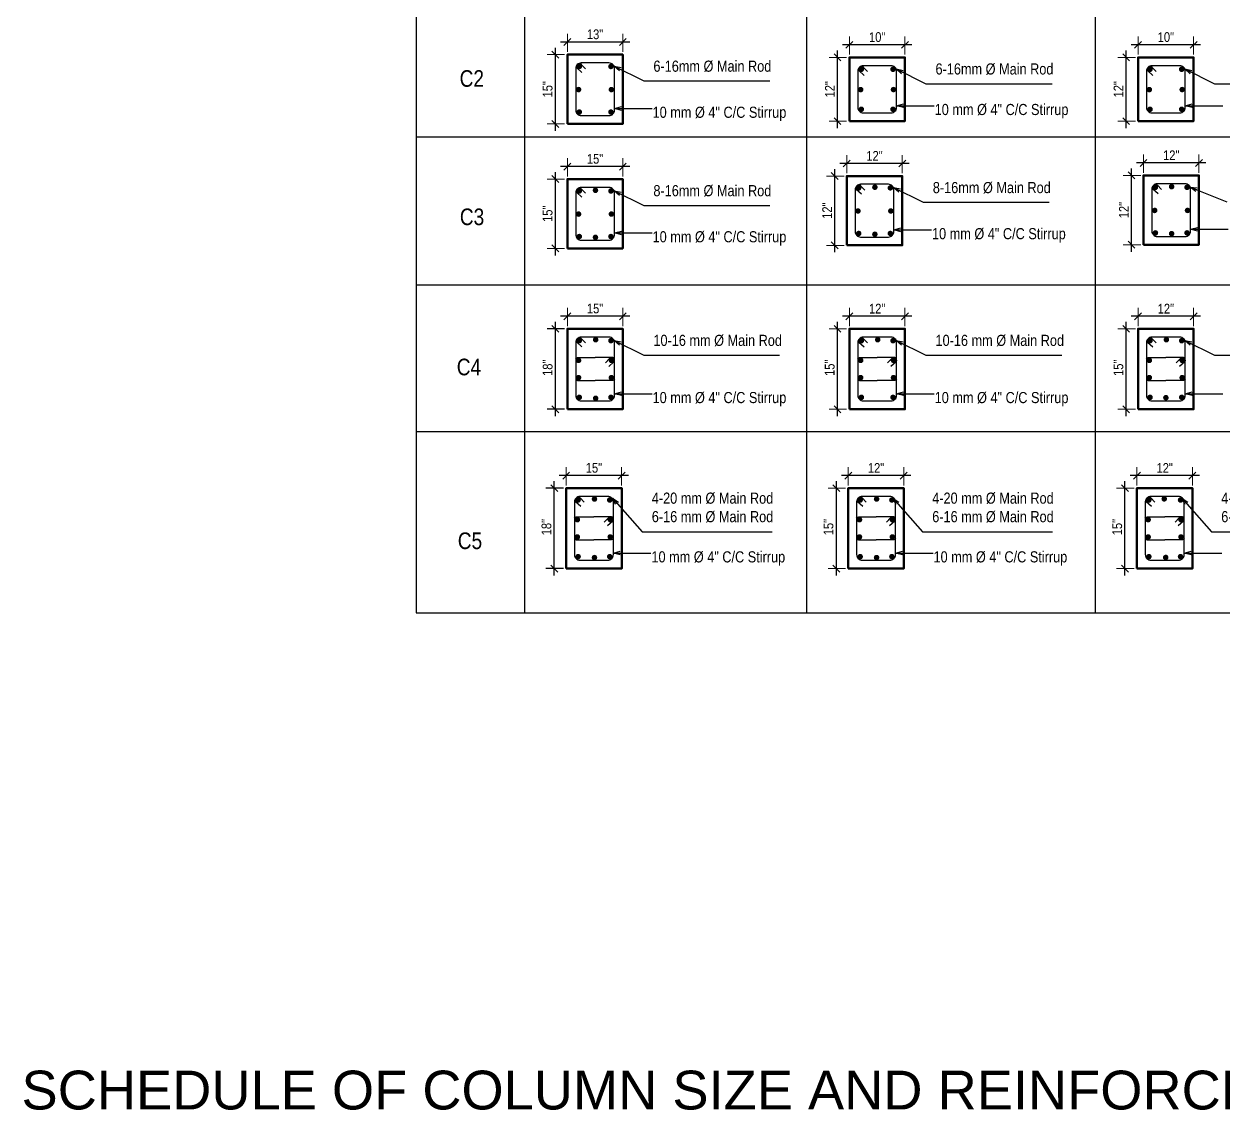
# Model space of a CAD drawing. Header units: inches. Extents: x -4010 to 92088, y -38563 to -1318.
# Drawn here: x 31472.5 to 31688.7, y -16228 to -16032.1 of the extents above; entities that cross this region are included whole.
import ezdxf

# ---------------------------------------------------------------- set-up
doc = ezdxf.new("R2010")
doc.units = ezdxf.units.IN
doc.header["$MEASUREMENT"] = 0
doc.header["$PDMODE"] = 99
for name, color, linetype, lineweight in [('Column', 2, 'Continuous', 50), ('DIM', 7, 'Continuous', 15), ('FOOTTING_SCH', 7, 'Continuous', 15)]:
    doc.layers.add(name, color=color, linetype=linetype, lineweight=lineweight)
doc.layers.add('Rod', color=1, linetype='Continuous')
doc.layers.add('TEX', color=7, linetype='Continuous')
doc.styles.add('ARIAL', font='arial.ttf')
doc.styles.get("Standard").update_dxf_attribs({"font": 'ARIALN.TTF'})
doc.dimstyles.new('_20', dxfattribs={"dimscale": 0.25, "dimtxt": 7, "dimasz": 5, "dimexe": 6, "dimexo": 2, "dimgap": 2, "dimtad": 1, "dimdec": 1, "dimzin": 3, "dimdsep": 46, "dimlunit": 4, "dimtxsty": 'Standard', "dimblk": 'OBLIQUE', "dimcen": 0, "dimdle": 5, "dimclrt": 7, "dimazin": 0, "dimtfac": 0.0375, "dimtdec": 1, "dimtofl": 0, "dimtmove": 0, "dimatfit": 3, "dimldrblk": 'OPEN30', "dimfxl": 6, "dimtvp": 0.8, "dimtolj": 1, "dimtzin": 0, "dimlwe": -1, "dimarcsym": 0})

# ---------------------------------------------------------------- blocks, each defined once
blk = doc.blocks.new('_Oblique')
at = {"color": 0, "linetype": 'ByBlock', "lineweight": -2}
blk.add_line((-0.5, -0.5), (0.5, 0.5), dxfattribs=at)
blk = doc.blocks.new('*D514')
at = {"layer": 'Defpoints', "color": 0}
for p in [(31568.29, -16037.66), (31570.45, -16037.66), (31570.45, -16050.16)]:
    blk.add_point(p, dxfattribs=at)
at = {"layer": 'DIM', "color": 0}
for p, q in [((31569.95, -16037.66), (31566.79, -16037.66)), ((31569.95, -16050.16), (31566.79, -16050.16))]:
    blk.add_line(p, q, dxfattribs=at)
at = {"layer": 'DIM', "color": 0, "lineweight": -2}
blk.add_line((31568.29, -16051.41), (31568.29, -16036.41), dxfattribs=at)
at = {"layer": 'DIM', "color": 0, "lineweight": -2, "xscale": 1.25, "yscale": 1.25, "zscale": 1.25}
for p, rotation in [((31568.29, -16037.66), 90), ((31568.29, -16050.16), 270)]:
    blk.add_blockref('_Oblique', p, dxfattribs=dict(at, rotation=rotation))
at = {"layer": 'DIM', "color": 7, "insert": (31566.9, -16043.91), "char_height": 1.75, "attachment_point": 5, "rotation": 90}
blk.add_mtext('\\A1;15"', dxfattribs=at)
blk = doc.blocks.new('_Open30')
at = {"color": 0, "linetype": 'ByBlock', "lineweight": -2}
for p, q in [((-1, 0.27), (0, 0)), ((0, 0), (-1, -0.27)), ((0, 0), (-1, 0))]:
    blk.add_line(p, q, dxfattribs=at)
blk = doc.blocks.new('*D589')
at = {"layer": 'Defpoints', "color": 0}
for p in [(31570.45, -16035.4), (31570.45, -16037.66), (31580.45, -16037.66)]:
    blk.add_point(p, dxfattribs=at)
at = {"layer": 'DIM', "color": 0}
for p, q in [((31570.45, -16037.16), (31570.45, -16033.9)), ((31580.45, -16037.16), (31580.45, -16033.9))]:
    blk.add_line(p, q, dxfattribs=at)
at = {"layer": 'DIM', "color": 0, "lineweight": -2}
blk.add_line((31581.7, -16035.4), (31569.2, -16035.4), dxfattribs=at)
at = {"layer": 'DIM', "color": 0, "lineweight": -2, "xscale": 1.25, "yscale": 1.25, "zscale": 1.25, "rotation": 180}
blk.add_blockref('_Oblique', (31570.45, -16035.4), dxfattribs=at)
at = {"layer": 'DIM', "color": 0, "lineweight": -2, "xscale": 1.25, "yscale": 1.25, "zscale": 1.25}
blk.add_blockref('_Oblique', (31580.45, -16035.4), dxfattribs=at)
at = {"layer": 'DIM', "color": 7, "insert": (31575.45, -16034.01), "char_height": 1.75, "attachment_point": 5}
blk.add_mtext('\\A1;{\\C7;13"}', dxfattribs=at)
blk = doc.blocks.new('*D515')
at = {"layer": 'Defpoints', "color": 0}
for p in [(31619.16, -16038.16), (31621.31, -16038.16), (31621.31, -16049.66)]:
    blk.add_point(p, dxfattribs=at)
at = {"layer": 'DIM', "color": 0}
for p, q in [((31620.81, -16038.16), (31617.66, -16038.16)), ((31620.81, -16049.66), (31617.66, -16049.66))]:
    blk.add_line(p, q, dxfattribs=at)
at = {"layer": 'DIM', "color": 0, "lineweight": -2}
blk.add_line((31619.16, -16050.91), (31619.16, -16036.91), dxfattribs=at)
at = {"layer": 'DIM', "color": 0, "lineweight": -2, "xscale": 1.25, "yscale": 1.25, "zscale": 1.25}
for p, rotation in [((31619.16, -16038.16), 90), ((31619.16, -16049.66), 270)]:
    blk.add_blockref('_Oblique', p, dxfattribs=dict(at, rotation=rotation))
at = {"layer": 'DIM', "color": 7, "insert": (31617.78, -16043.91), "char_height": 1.75, "attachment_point": 5, "rotation": 90}
blk.add_mtext('\\A1;12"', dxfattribs=at)
blk = doc.blocks.new('*D590')
at = {"layer": 'Defpoints', "color": 0}
for p in [(31621.31, -16035.9), (31621.31, -16038.16), (31631.31, -16038.16)]:
    blk.add_point(p, dxfattribs=at)
at = {"layer": 'DIM', "color": 0, "lineweight": -2}
blk.add_line((31632.56, -16035.9), (31620.06, -16035.9), dxfattribs=at)
at = {"layer": 'DIM', "color": 0}
for p, q in [((31621.31, -16037.66), (31621.31, -16034.4)), ((31631.31, -16037.66), (31631.31, -16034.4))]:
    blk.add_line(p, q, dxfattribs=at)
at = {"layer": 'DIM', "color": 0, "lineweight": -2, "xscale": 1.25, "yscale": 1.25, "zscale": 1.25, "rotation": 180}
blk.add_blockref('_Oblique', (31621.31, -16035.9), dxfattribs=at)
at = {"layer": 'DIM', "color": 0, "lineweight": -2, "xscale": 1.25, "yscale": 1.25, "zscale": 1.25}
blk.add_blockref('_Oblique', (31631.31, -16035.9), dxfattribs=at)
at = {"layer": 'DIM', "color": 7, "insert": (31626.31, -16034.51), "char_height": 1.75, "attachment_point": 5}
blk.add_mtext('\\A1;10"', dxfattribs=at)
blk = doc.blocks.new('*D516')
at = {"layer": 'Defpoints', "color": 0}
for p in [(31671.2, -16038.16), (31673.36, -16038.16), (31673.36, -16049.66)]:
    blk.add_point(p, dxfattribs=at)
at = {"layer": 'DIM', "color": 0}
for p, q in [((31672.86, -16038.16), (31669.7, -16038.16)), ((31672.86, -16049.66), (31669.7, -16049.66))]:
    blk.add_line(p, q, dxfattribs=at)
at = {"layer": 'DIM', "color": 0, "lineweight": -2}
blk.add_line((31671.2, -16050.91), (31671.2, -16036.91), dxfattribs=at)
at = {"layer": 'DIM', "color": 0, "lineweight": -2, "xscale": 1.25, "yscale": 1.25, "zscale": 1.25}
for p, rotation in [((31671.2, -16038.16), 90), ((31671.2, -16049.66), 270)]:
    blk.add_blockref('_Oblique', p, dxfattribs=dict(at, rotation=rotation))
at = {"layer": 'DIM', "color": 7, "insert": (31669.82, -16043.91), "char_height": 1.75, "attachment_point": 5, "rotation": 90}
blk.add_mtext('\\A1;12"', dxfattribs=at)
blk = doc.blocks.new('*D591')
at = {"layer": 'Defpoints', "color": 0}
for p in [(31673.36, -16035.9), (31673.36, -16038.16), (31683.36, -16038.16)]:
    blk.add_point(p, dxfattribs=at)
at = {"layer": 'DIM', "color": 0, "lineweight": -2}
blk.add_line((31684.61, -16035.9), (31672.11, -16035.9), dxfattribs=at)
at = {"layer": 'DIM', "color": 0}
for p, q in [((31673.36, -16037.66), (31673.36, -16034.4)), ((31683.36, -16037.66), (31683.36, -16034.4))]:
    blk.add_line(p, q, dxfattribs=at)
at = {"layer": 'DIM', "color": 0, "lineweight": -2, "xscale": 1.25, "yscale": 1.25, "zscale": 1.25, "rotation": 180}
blk.add_blockref('_Oblique', (31673.36, -16035.9), dxfattribs=at)
at = {"layer": 'DIM', "color": 0, "lineweight": -2, "xscale": 1.25, "yscale": 1.25, "zscale": 1.25}
blk.add_blockref('_Oblique', (31683.36, -16035.9), dxfattribs=at)
at = {"layer": 'DIM', "color": 7, "insert": (31678.36, -16034.51), "char_height": 1.75, "attachment_point": 5}
blk.add_mtext('\\A1;10"', dxfattribs=at)
blk = doc.blocks.new('*D517')
at = {"layer": 'Defpoints', "color": 0}
for p in [(31568.29, -16060.11), (31570.45, -16060.11), (31570.45, -16072.61)]:
    blk.add_point(p, dxfattribs=at)
at = {"layer": 'DIM', "color": 0}
for p, q in [((31569.95, -16060.11), (31566.79, -16060.11)), ((31569.95, -16072.61), (31566.79, -16072.61))]:
    blk.add_line(p, q, dxfattribs=at)
at = {"layer": 'DIM', "color": 0, "lineweight": -2}
blk.add_line((31568.29, -16073.86), (31568.29, -16058.86), dxfattribs=at)
at = {"layer": 'DIM', "color": 0, "lineweight": -2, "xscale": 1.25, "yscale": 1.25, "zscale": 1.25}
for p, rotation in [((31568.29, -16060.11), 90), ((31568.29, -16072.61), 270)]:
    blk.add_blockref('_Oblique', p, dxfattribs=dict(at, rotation=rotation))
at = {"layer": 'DIM', "color": 7, "insert": (31566.9, -16066.36), "char_height": 1.75, "attachment_point": 5, "rotation": 90}
blk.add_mtext('\\A1;15"', dxfattribs=at)
blk = doc.blocks.new('*D592')
at = {"layer": 'Defpoints', "color": 0}
for p in [(31570.45, -16057.85), (31570.45, -16060.11), (31580.45, -16060.11)]:
    blk.add_point(p, dxfattribs=at)
at = {"layer": 'DIM', "color": 0, "lineweight": -2}
blk.add_line((31581.7, -16057.85), (31569.2, -16057.85), dxfattribs=at)
at = {"layer": 'DIM', "color": 0}
for p, q in [((31570.45, -16059.61), (31570.45, -16056.35)), ((31580.45, -16059.61), (31580.45, -16056.35))]:
    blk.add_line(p, q, dxfattribs=at)
at = {"layer": 'DIM', "color": 0, "lineweight": -2, "xscale": 1.25, "yscale": 1.25, "zscale": 1.25, "rotation": 180}
blk.add_blockref('_Oblique', (31570.45, -16057.85), dxfattribs=at)
at = {"layer": 'DIM', "color": 0, "lineweight": -2, "xscale": 1.25, "yscale": 1.25, "zscale": 1.25}
blk.add_blockref('_Oblique', (31580.45, -16057.85), dxfattribs=at)
at = {"layer": 'DIM', "color": 7, "insert": (31575.45, -16056.46), "char_height": 1.75, "attachment_point": 5}
blk.add_mtext('\\A1;15"', dxfattribs=at)
blk = doc.blocks.new('*D518')
at = {"layer": 'Defpoints', "color": 0}
for p in [(31618.67, -16059.55), (31620.83, -16059.55), (31620.83, -16072.05)]:
    blk.add_point(p, dxfattribs=at)
at = {"layer": 'DIM', "color": 0}
for p, q in [((31620.33, -16059.55), (31617.17, -16059.55)), ((31620.33, -16072.05), (31617.17, -16072.05))]:
    blk.add_line(p, q, dxfattribs=at)
at = {"layer": 'DIM', "color": 0, "lineweight": -2}
blk.add_line((31618.67, -16073.3), (31618.67, -16058.3), dxfattribs=at)
at = {"layer": 'DIM', "color": 0, "lineweight": -2, "xscale": 1.25, "yscale": 1.25, "zscale": 1.25}
for p, rotation in [((31618.67, -16059.55), 90), ((31618.67, -16072.05), 270)]:
    blk.add_blockref('_Oblique', p, dxfattribs=dict(at, rotation=rotation))
at = {"layer": 'DIM', "color": 7, "insert": (31617.29, -16065.8), "char_height": 1.75, "attachment_point": 5, "rotation": 90}
blk.add_mtext('\\A1;12"', dxfattribs=at)
blk = doc.blocks.new('*D593')
at = {"layer": 'Defpoints', "color": 0}
for p in [(31620.83, -16057.29), (31620.83, -16059.55), (31630.83, -16059.55)]:
    blk.add_point(p, dxfattribs=at)
at = {"layer": 'DIM', "color": 0}
for p, q in [((31620.83, -16059.05), (31620.83, -16055.79)), ((31630.83, -16059.05), (31630.83, -16055.79))]:
    blk.add_line(p, q, dxfattribs=at)
at = {"layer": 'DIM', "color": 0, "lineweight": -2}
blk.add_line((31632.08, -16057.29), (31619.58, -16057.29), dxfattribs=at)
at = {"layer": 'DIM', "color": 0, "lineweight": -2, "xscale": 1.25, "yscale": 1.25, "zscale": 1.25, "rotation": 180}
blk.add_blockref('_Oblique', (31620.83, -16057.29), dxfattribs=at)
at = {"layer": 'DIM', "color": 0, "lineweight": -2, "xscale": 1.25, "yscale": 1.25, "zscale": 1.25}
blk.add_blockref('_Oblique', (31630.83, -16057.29), dxfattribs=at)
at = {"layer": 'DIM', "color": 7, "insert": (31625.83, -16055.91), "char_height": 1.75, "attachment_point": 5}
blk.add_mtext('\\A1;12"', dxfattribs=at)
blk = doc.blocks.new('*D519')
at = {"layer": 'Defpoints', "color": 0}
for p in [(31672.17, -16059.45), (31674.33, -16059.45), (31674.33, -16071.95)]:
    blk.add_point(p, dxfattribs=at)
at = {"layer": 'DIM', "color": 0}
for p, q in [((31673.83, -16059.45), (31670.67, -16059.45)), ((31673.83, -16071.95), (31670.67, -16071.95))]:
    blk.add_line(p, q, dxfattribs=at)
at = {"layer": 'DIM', "color": 0, "lineweight": -2}
blk.add_line((31672.17, -16073.2), (31672.17, -16058.2), dxfattribs=at)
at = {"layer": 'DIM', "color": 0, "lineweight": -2, "xscale": 1.25, "yscale": 1.25, "zscale": 1.25}
for p, rotation in [((31672.17, -16059.45), 90), ((31672.17, -16071.95), 270)]:
    blk.add_blockref('_Oblique', p, dxfattribs=dict(at, rotation=rotation))
at = {"layer": 'DIM', "color": 7, "insert": (31670.79, -16065.7), "char_height": 1.75, "attachment_point": 5, "rotation": 90}
blk.add_mtext('\\A1;12"', dxfattribs=at)
blk = doc.blocks.new('*D594')
at = {"layer": 'Defpoints', "color": 0}
for p in [(31674.33, -16057.19), (31674.33, -16059.45), (31684.33, -16059.45)]:
    blk.add_point(p, dxfattribs=at)
at = {"layer": 'DIM', "color": 0}
for p, q in [((31674.33, -16058.95), (31674.33, -16055.69)), ((31684.33, -16058.95), (31684.33, -16055.69))]:
    blk.add_line(p, q, dxfattribs=at)
at = {"layer": 'DIM', "color": 0, "lineweight": -2}
blk.add_line((31685.58, -16057.19), (31673.08, -16057.19), dxfattribs=at)
at = {"layer": 'DIM', "color": 0, "lineweight": -2, "xscale": 1.25, "yscale": 1.25, "zscale": 1.25, "rotation": 180}
blk.add_blockref('_Oblique', (31674.33, -16057.19), dxfattribs=at)
at = {"layer": 'DIM', "color": 0, "lineweight": -2, "xscale": 1.25, "yscale": 1.25, "zscale": 1.25}
blk.add_blockref('_Oblique', (31684.33, -16057.19), dxfattribs=at)
at = {"layer": 'DIM', "color": 7, "insert": (31679.33, -16055.81), "char_height": 1.75, "attachment_point": 5}
blk.add_mtext('\\A1;12"', dxfattribs=at)
blk = doc.blocks.new('*D520')
at = {"layer": 'Defpoints', "color": 0}
for p in [(31619.16, -16087.1), (31621.31, -16087.1), (31621.31, -16101.6)]:
    blk.add_point(p, dxfattribs=at)
at = {"layer": 'DIM', "color": 0, "lineweight": -2}
blk.add_line((31619.16, -16102.85), (31619.16, -16085.85), dxfattribs=at)
at = {"layer": 'DIM', "color": 0}
for p, q in [((31620.81, -16087.1), (31617.66, -16087.1)), ((31620.81, -16101.6), (31617.66, -16101.6))]:
    blk.add_line(p, q, dxfattribs=at)
at = {"layer": 'DIM', "color": 0, "lineweight": -2, "xscale": 1.25, "yscale": 1.25, "zscale": 1.25}
for p, rotation in [((31619.16, -16087.1), 90), ((31619.16, -16101.6), 270)]:
    blk.add_blockref('_Oblique', p, dxfattribs=dict(at, rotation=rotation))
at = {"layer": 'DIM', "color": 7, "insert": (31617.76, -16094.13), "char_height": 1.75, "attachment_point": 5, "rotation": 90}
blk.add_mtext('\\A1;15"', dxfattribs=at)
blk = doc.blocks.new('*D595')
at = {"layer": 'Defpoints', "color": 0}
for p in [(31621.31, -16084.84), (31621.31, -16087.1), (31631.31, -16087.1)]:
    blk.add_point(p, dxfattribs=at)
at = {"layer": 'DIM', "color": 0}
for p, q in [((31621.31, -16086.6), (31621.31, -16083.34)), ((31631.31, -16086.6), (31631.31, -16083.34))]:
    blk.add_line(p, q, dxfattribs=at)
at = {"layer": 'DIM', "color": 0, "lineweight": -2}
blk.add_line((31632.56, -16084.84), (31620.06, -16084.84), dxfattribs=at)
at = {"layer": 'DIM', "color": 0, "lineweight": -2, "xscale": 1.25, "yscale": 1.25, "zscale": 1.25, "rotation": 180}
blk.add_blockref('_Oblique', (31621.31, -16084.84), dxfattribs=at)
at = {"layer": 'DIM', "color": 0, "lineweight": -2, "xscale": 1.25, "yscale": 1.25, "zscale": 1.25}
blk.add_blockref('_Oblique', (31631.31, -16084.84), dxfattribs=at)
at = {"layer": 'DIM', "color": 7, "insert": (31626.31, -16083.47), "char_height": 1.75, "attachment_point": 5}
blk.add_mtext('\\A1;12"', dxfattribs=at)
blk = doc.blocks.new('*D521')
at = {"layer": 'Defpoints', "color": 0}
for p in [(31568.29, -16087.1), (31570.45, -16087.1), (31570.45, -16101.6)]:
    blk.add_point(p, dxfattribs=at)
at = {"layer": 'TEX', "color": 0, "lineweight": -2}
blk.add_line((31568.29, -16102.85), (31568.29, -16085.85), dxfattribs=at)
at = {"layer": 'TEX', "color": 0}
for p, q in [((31569.95, -16087.1), (31566.79, -16087.1)), ((31569.95, -16101.6), (31566.79, -16101.6))]:
    blk.add_line(p, q, dxfattribs=at)
at = {"layer": 'TEX', "color": 0, "lineweight": -2, "xscale": 1.25, "yscale": 1.25, "zscale": 1.25}
for p, rotation in [((31568.29, -16087.1), 90), ((31568.29, -16101.6), 270)]:
    blk.add_blockref('_Oblique', p, dxfattribs=dict(at, rotation=rotation))
at = {"layer": 'TEX', "color": 7, "insert": (31566.9, -16094.13), "char_height": 1.75, "attachment_point": 5, "rotation": 90}
blk.add_mtext('\\A1;18"', dxfattribs=at)
blk = doc.blocks.new('*D596')
at = {"layer": 'Defpoints', "color": 0}
for p in [(31570.45, -16084.84), (31570.45, -16087.1), (31580.45, -16087.1)]:
    blk.add_point(p, dxfattribs=at)
at = {"layer": 'DIM', "color": 0}
for p, q in [((31570.45, -16086.6), (31570.45, -16083.34)), ((31580.45, -16086.6), (31580.45, -16083.34))]:
    blk.add_line(p, q, dxfattribs=at)
at = {"layer": 'DIM', "color": 0, "lineweight": -2}
blk.add_line((31581.7, -16084.84), (31569.2, -16084.84), dxfattribs=at)
at = {"layer": 'DIM', "color": 0, "lineweight": -2, "xscale": 1.25, "yscale": 1.25, "zscale": 1.25, "rotation": 180}
blk.add_blockref('_Oblique', (31570.45, -16084.84), dxfattribs=at)
at = {"layer": 'DIM', "color": 0, "lineweight": -2, "xscale": 1.25, "yscale": 1.25, "zscale": 1.25}
blk.add_blockref('_Oblique', (31580.45, -16084.84), dxfattribs=at)
at = {"layer": 'DIM', "color": 7, "insert": (31575.45, -16083.45), "char_height": 1.75, "attachment_point": 5}
blk.add_mtext('\\A1;15"', dxfattribs=at)
blk = doc.blocks.new('*D522')
at = {"layer": 'Defpoints', "color": 0}
for p in [(31671.2, -16087.1), (31673.36, -16087.1), (31673.36, -16101.6)]:
    blk.add_point(p, dxfattribs=at)
at = {"layer": 'DIM', "color": 0, "lineweight": -2}
blk.add_line((31671.2, -16102.85), (31671.2, -16085.85), dxfattribs=at)
at = {"layer": 'DIM', "color": 0}
for p, q in [((31672.86, -16087.1), (31669.7, -16087.1)), ((31672.86, -16101.6), (31669.7, -16101.6))]:
    blk.add_line(p, q, dxfattribs=at)
at = {"layer": 'DIM', "color": 0, "lineweight": -2, "xscale": 1.25, "yscale": 1.25, "zscale": 1.25}
for p, rotation in [((31671.2, -16087.1), 90), ((31671.2, -16101.6), 270)]:
    blk.add_blockref('_Oblique', p, dxfattribs=dict(at, rotation=rotation))
at = {"layer": 'DIM', "color": 7, "insert": (31669.81, -16094.13), "char_height": 1.75, "attachment_point": 5, "rotation": 90}
blk.add_mtext('\\A1;15"', dxfattribs=at)
blk = doc.blocks.new('*D597')
at = {"layer": 'Defpoints', "color": 0}
for p in [(31673.36, -16084.84), (31673.36, -16087.1), (31683.36, -16087.1)]:
    blk.add_point(p, dxfattribs=at)
at = {"layer": 'DIM', "color": 0}
for p, q in [((31673.36, -16086.6), (31673.36, -16083.34)), ((31683.36, -16086.6), (31683.36, -16083.34))]:
    blk.add_line(p, q, dxfattribs=at)
at = {"layer": 'DIM', "color": 0, "lineweight": -2}
blk.add_line((31684.61, -16084.84), (31672.11, -16084.84), dxfattribs=at)
at = {"layer": 'DIM', "color": 0, "lineweight": -2, "xscale": 1.25, "yscale": 1.25, "zscale": 1.25, "rotation": 180}
blk.add_blockref('_Oblique', (31673.36, -16084.84), dxfattribs=at)
at = {"layer": 'DIM', "color": 0, "lineweight": -2, "xscale": 1.25, "yscale": 1.25, "zscale": 1.25}
blk.add_blockref('_Oblique', (31683.36, -16084.84), dxfattribs=at)
at = {"layer": 'DIM', "color": 7, "insert": (31678.36, -16083.47), "char_height": 1.75, "attachment_point": 5}
blk.add_mtext('\\A1;12"', dxfattribs=at)
blk = doc.blocks.new('*D523')
at = {"layer": 'Defpoints', "color": 0}
for p in [(31618.95, -16115.83), (31621.11, -16115.83), (31621.11, -16130.33)]:
    blk.add_point(p, dxfattribs=at)
at = {"layer": 'DIM', "color": 0}
for p, q in [((31620.61, -16115.83), (31617.45, -16115.83)), ((31620.61, -16130.33), (31617.45, -16130.33))]:
    blk.add_line(p, q, dxfattribs=at)
at = {"layer": 'DIM', "color": 0, "lineweight": -2}
blk.add_line((31618.95, -16131.58), (31618.95, -16114.58), dxfattribs=at)
at = {"layer": 'DIM', "color": 0, "lineweight": -2, "xscale": 1.25, "yscale": 1.25, "zscale": 1.25}
for p, rotation in [((31618.95, -16115.83), 90), ((31618.95, -16130.33), 270)]:
    blk.add_blockref('_Oblique', p, dxfattribs=dict(at, rotation=rotation))
at = {"layer": 'DIM', "color": 7, "insert": (31617.55, -16122.86), "char_height": 1.75, "attachment_point": 5, "rotation": 90}
blk.add_mtext('\\A1;15"', dxfattribs=at)
blk = doc.blocks.new('*D598')
at = {"layer": 'Defpoints', "color": 0}
for p in [(31621.11, -16113.57), (31621.11, -16115.83), (31631.11, -16115.83)]:
    blk.add_point(p, dxfattribs=at)
at = {"layer": 'DIM', "color": 0, "lineweight": -2}
blk.add_line((31632.36, -16113.57), (31619.86, -16113.57), dxfattribs=at)
at = {"layer": 'DIM', "color": 0}
for p, q in [((31621.11, -16115.33), (31621.11, -16112.07)), ((31631.11, -16115.33), (31631.11, -16112.07))]:
    blk.add_line(p, q, dxfattribs=at)
at = {"layer": 'DIM', "color": 0, "lineweight": -2, "xscale": 1.25, "yscale": 1.25, "zscale": 1.25, "rotation": 180}
blk.add_blockref('_Oblique', (31621.11, -16113.57), dxfattribs=at)
at = {"layer": 'DIM', "color": 0, "lineweight": -2, "xscale": 1.25, "yscale": 1.25, "zscale": 1.25}
blk.add_blockref('_Oblique', (31631.11, -16113.57), dxfattribs=at)
at = {"layer": 'DIM', "color": 7, "insert": (31626.11, -16112.19), "char_height": 1.75, "attachment_point": 5}
blk.add_mtext('\\A1;12"', dxfattribs=at)
blk = doc.blocks.new('*D524')
at = {"layer": 'Defpoints', "color": 0}
for p in [(31568.09, -16115.83), (31570.24, -16115.83), (31570.24, -16130.33)]:
    blk.add_point(p, dxfattribs=at)
at = {"layer": 'TEX', "color": 0}
for p, q in [((31569.74, -16115.83), (31566.59, -16115.83)), ((31569.74, -16130.33), (31566.59, -16130.33))]:
    blk.add_line(p, q, dxfattribs=at)
at = {"layer": 'TEX', "color": 0, "lineweight": -2}
blk.add_line((31568.09, -16131.58), (31568.09, -16114.58), dxfattribs=at)
at = {"layer": 'TEX', "color": 0, "lineweight": -2, "xscale": 1.25, "yscale": 1.25, "zscale": 1.25}
for p, rotation in [((31568.09, -16115.83), 90), ((31568.09, -16130.33), 270)]:
    blk.add_blockref('_Oblique', p, dxfattribs=dict(at, rotation=rotation))
at = {"layer": 'TEX', "color": 7, "insert": (31566.69, -16122.86), "char_height": 1.75, "attachment_point": 5, "rotation": 90}
blk.add_mtext('\\A1;18"', dxfattribs=at)
blk = doc.blocks.new('*D599')
at = {"layer": 'Defpoints', "color": 0}
for p in [(31570.24, -16113.57), (31570.24, -16115.83), (31580.24, -16115.83)]:
    blk.add_point(p, dxfattribs=at)
at = {"layer": 'DIM', "color": 0, "lineweight": -2}
blk.add_line((31581.49, -16113.57), (31568.99, -16113.57), dxfattribs=at)
at = {"layer": 'DIM', "color": 0}
for p, q in [((31570.24, -16115.33), (31570.24, -16112.07)), ((31580.24, -16115.33), (31580.24, -16112.07))]:
    blk.add_line(p, q, dxfattribs=at)
at = {"layer": 'DIM', "color": 0, "lineweight": -2, "xscale": 1.25, "yscale": 1.25, "zscale": 1.25, "rotation": 180}
blk.add_blockref('_Oblique', (31570.24, -16113.57), dxfattribs=at)
at = {"layer": 'DIM', "color": 0, "lineweight": -2, "xscale": 1.25, "yscale": 1.25, "zscale": 1.25}
blk.add_blockref('_Oblique', (31580.24, -16113.57), dxfattribs=at)
at = {"layer": 'DIM', "color": 7, "insert": (31575.24, -16112.18), "char_height": 1.75, "attachment_point": 5}
blk.add_mtext('\\A1;15"', dxfattribs=at)
blk = doc.blocks.new('*D525')
at = {"layer": 'Defpoints', "color": 0}
for p in [(31670.99, -16115.83), (31673.15, -16115.83), (31673.15, -16130.33)]:
    blk.add_point(p, dxfattribs=at)
at = {"layer": 'DIM', "color": 0}
for p, q in [((31672.65, -16115.83), (31669.49, -16115.83)), ((31672.65, -16130.33), (31669.49, -16130.33))]:
    blk.add_line(p, q, dxfattribs=at)
at = {"layer": 'DIM', "color": 0, "lineweight": -2}
blk.add_line((31670.99, -16131.58), (31670.99, -16114.58), dxfattribs=at)
at = {"layer": 'DIM', "color": 0, "lineweight": -2, "xscale": 1.25, "yscale": 1.25, "zscale": 1.25}
for p, rotation in [((31670.99, -16115.83), 90), ((31670.99, -16130.33), 270)]:
    blk.add_blockref('_Oblique', p, dxfattribs=dict(at, rotation=rotation))
at = {"layer": 'DIM', "color": 7, "insert": (31669.6, -16122.86), "char_height": 1.75, "attachment_point": 5, "rotation": 90}
blk.add_mtext('\\A1;15"', dxfattribs=at)
blk = doc.blocks.new('*D600')
at = {"layer": 'Defpoints', "color": 0}
for p in [(31673.15, -16113.57), (31673.15, -16115.83), (31683.15, -16115.83)]:
    blk.add_point(p, dxfattribs=at)
at = {"layer": 'DIM', "color": 0, "lineweight": -2}
blk.add_line((31684.4, -16113.57), (31671.9, -16113.57), dxfattribs=at)
at = {"layer": 'DIM', "color": 0}
for p, q in [((31673.15, -16115.33), (31673.15, -16112.07)), ((31683.15, -16115.33), (31683.15, -16112.07))]:
    blk.add_line(p, q, dxfattribs=at)
at = {"layer": 'DIM', "color": 0, "lineweight": -2, "xscale": 1.25, "yscale": 1.25, "zscale": 1.25, "rotation": 180}
blk.add_blockref('_Oblique', (31673.15, -16113.57), dxfattribs=at)
at = {"layer": 'DIM', "color": 0, "lineweight": -2, "xscale": 1.25, "yscale": 1.25, "zscale": 1.25}
blk.add_blockref('_Oblique', (31683.15, -16113.57), dxfattribs=at)
at = {"layer": 'DIM', "color": 7, "insert": (31678.15, -16112.19), "char_height": 1.75, "attachment_point": 5}
blk.add_mtext('\\A1;12"', dxfattribs=at)

msp = doc.modelspace()

# ---------------------------------------------------------------- hatches: boundary and pattern name
at = {"layer": 'Rod'}
for points in [[(31573.102, -16039.803, -1), (31572.102, -16039.803, -1)], [(31577.806, -16039.803, 1), (31578.806, -16039.803, 1)], [(31623.962, -16040.303, -1), (31622.962, -16040.303, -1)], [(31628.666, -16040.303, 1), (31629.666, -16040.303, 1)], [(31676.009, -16040.303, -1), (31675.009, -16040.303, -1)], [(31680.713, -16040.303, 1), (31681.713, -16040.303, 1)], [(31572.973, -16043.968, 1), (31571.973, -16043.968, 1)], [(31577.891, -16043.968, -1), (31578.891, -16043.968, -1)], [(31623.834, -16043.968, 1), (31622.834, -16043.968, 1)], [(31628.752, -16043.968, -1), (31629.752, -16043.968, -1)], [(31675.88, -16043.968, 1), (31674.88, -16043.968, 1)], [(31680.799, -16043.968, -1), (31681.799, -16043.968, -1)], [(31623.962, -16047.518, 1), (31622.962, -16047.518, 1)], [(31628.666, -16047.518, -1), (31629.666, -16047.518, -1)], [(31676.009, -16047.518, 1), (31675.009, -16047.518, 1)], [(31680.713, -16047.518, -1), (31681.713, -16047.518, -1)], [(31573.102, -16048.018, 1), (31572.102, -16048.018, 1)], [(31577.806, -16048.018, -1), (31578.806, -16048.018, -1)], [(31573.102, -16062.25, -1), (31572.102, -16062.25, -1)], [(31576.018, -16062.128, 1), (31575.018, -16062.128, 1)], [(31577.806, -16062.25, 1), (31578.806, -16062.25, 1)], [(31623.48, -16061.692, -1), (31622.48, -16061.692, -1)], [(31626.396, -16061.57, 1), (31625.396, -16061.57, 1)], [(31628.184, -16061.692, 1), (31629.184, -16061.692, 1)], [(31676.976, -16061.593, -1), (31675.976, -16061.593, -1)], [(31679.892, -16061.471, 1), (31678.892, -16061.471, 1)], [(31681.68, -16061.593, 1), (31682.68, -16061.593, 1)], [(31572.973, -16066.415, 1), (31571.973, -16066.415, 1)], [(31577.891, -16066.415, -1), (31578.891, -16066.415, -1)], [(31623.351, -16065.857, 1), (31622.351, -16065.857, 1)], [(31628.27, -16065.857, -1), (31629.27, -16065.857, -1)], [(31676.847, -16065.757, 1), (31675.847, -16065.757, 1)], [(31681.766, -16065.757, -1), (31682.766, -16065.757, -1)], [(31573.102, -16070.465, 1), (31572.102, -16070.465, 1)], [(31576.018, -16070.608, 1), (31575.018, -16070.608, 1)], [(31577.806, -16070.465, -1), (31578.806, -16070.465, -1)], [(31623.48, -16069.907, 1), (31622.48, -16069.907, 1)], [(31626.396, -16070.049, 1), (31625.396, -16070.049, 1)], [(31628.184, -16069.907, -1), (31629.184, -16069.907, -1)], [(31676.976, -16069.807, 1), (31675.976, -16069.807, 1)], [(31679.892, -16069.95, 1), (31678.892, -16069.95, 1)], [(31681.68, -16069.807, -1), (31682.68, -16069.807, -1)], [(31573.102, -16089.243, -1), (31572.102, -16089.243, -1)], [(31575.051, -16089.07, -1), (31576.051, -16089.07, -1)], [(31577.806, -16089.243, 1), (31578.806, -16089.243, 1)], [(31623.962, -16089.243, -1), (31622.962, -16089.243, -1)], [(31625.912, -16089.07, -1), (31626.912, -16089.07, -1)], [(31628.666, -16089.243, 1), (31629.666, -16089.243, 1)], [(31676.009, -16089.243, -1), (31675.009, -16089.243, -1)], [(31677.959, -16089.07, -1), (31678.959, -16089.07, -1)], [(31680.713, -16089.243, 1), (31681.713, -16089.243, 1)], [(31572.973, -16092.796, 1), (31571.973, -16092.796, 1)], [(31577.891, -16092.796, -1), (31578.891, -16092.796, -1)], [(31623.834, -16092.796, 1), (31622.834, -16092.796, 1)], [(31628.752, -16092.796, -1), (31629.752, -16092.796, -1)], [(31675.88, -16092.796, 1), (31674.88, -16092.796, 1)], [(31680.799, -16092.796, -1), (31681.799, -16092.796, -1)], [(31572.973, -16095.905, -1), (31571.973, -16095.905, -1)], [(31577.891, -16095.905, 1), (31578.891, -16095.905, 1)], [(31623.834, -16095.905, -1), (31622.834, -16095.905, -1)], [(31628.752, -16095.905, 1), (31629.752, -16095.905, 1)], [(31675.88, -16095.905, -1), (31674.88, -16095.905, -1)], [(31680.799, -16095.905, 1), (31681.799, -16095.905, 1)], [(31573.102, -16099.458, 1), (31572.102, -16099.458, 1)], [(31577.806, -16099.458, -1), (31578.806, -16099.458, -1)], [(31623.962, -16099.458, 1), (31622.962, -16099.458, 1)], [(31628.666, -16099.458, -1), (31629.666, -16099.458, -1)], [(31676.009, -16099.458, 1), (31675.009, -16099.458, 1)], [(31678.866, -16099.523, 1), (31677.866, -16099.523, 1)], [(31680.713, -16099.458, -1), (31681.713, -16099.458, -1)], [(31575.051, -16099.63, 1), (31576.051, -16099.63, 1)], [(31572.893, -16117.968, -1), (31571.893, -16117.968, -1)], [(31574.842, -16117.795, -1), (31575.842, -16117.795, -1)], [(31577.597, -16117.968, 1), (31578.597, -16117.968, 1)], [(31623.753, -16117.968, -1), (31622.753, -16117.968, -1)], [(31625.703, -16117.795, -1), (31626.703, -16117.795, -1)], [(31628.457, -16117.968, 1), (31629.457, -16117.968, 1)], [(31675.8, -16117.968, -1), (31674.8, -16117.968, -1)], [(31678.564, -16117.769, 1), (31677.564, -16117.769, 1)], [(31680.504, -16117.968, 1), (31681.504, -16117.968, 1)], [(31572.764, -16121.52, 1), (31571.764, -16121.52, 1)], [(31577.683, -16121.52, -1), (31578.683, -16121.52, -1)], [(31623.625, -16121.52, 1), (31622.625, -16121.52, 1)], [(31628.543, -16121.52, -1), (31629.543, -16121.52, -1)], [(31675.672, -16121.52, 1), (31674.672, -16121.52, 1)], [(31680.59, -16121.52, -1), (31681.59, -16121.52, -1)], [(31572.764, -16124.63, -1), (31571.764, -16124.63, -1)], [(31577.683, -16124.63, 1), (31578.683, -16124.63, 1)], [(31623.625, -16124.63, -1), (31622.625, -16124.63, -1)], [(31628.543, -16124.63, 1), (31629.543, -16124.63, 1)], [(31675.672, -16124.63, -1), (31674.672, -16124.63, -1)], [(31680.59, -16124.63, 1), (31681.59, -16124.63, 1)], [(31572.893, -16128.183, 1), (31571.893, -16128.183, 1)], [(31574.842, -16128.355, 1), (31575.842, -16128.355, 1)], [(31577.597, -16128.183, -1), (31578.597, -16128.183, -1)], [(31623.753, -16128.183, 1), (31622.753, -16128.183, 1)], [(31625.703, -16128.355, 1), (31626.703, -16128.355, 1)], [(31628.457, -16128.183, -1), (31629.457, -16128.183, -1)], [(31675.8, -16128.183, 1), (31674.8, -16128.183, 1)], [(31678.834, -16128.325, 1), (31677.834, -16128.325, 1)], [(31680.504, -16128.183, -1), (31681.504, -16128.183, -1)]]:
    msp.add_hatch(color=256, dxfattribs=at).paths.add_polyline_path(points)

# ---------------------------------------------------------------- linework, layer by layer
at = {"layer": 'Column'}
for points in [[(31570.454, -16050.161), (31580.454, -16050.161), (31580.454, -16037.661), (31570.454, -16037.661)], [(31621.314, -16049.661), (31631.314, -16049.661), (31631.314, -16038.161), (31621.314, -16038.161)], [(31673.361, -16049.661), (31683.361, -16049.661), (31683.361, -16038.161), (31673.361, -16038.161)], [(31570.454, -16072.608), (31580.454, -16072.608), (31580.454, -16060.108), (31570.454, -16060.108)], [(31620.832, -16072.049), (31630.832, -16072.049), (31630.832, -16059.549), (31620.832, -16059.549)], [(31674.328, -16071.95), (31684.328, -16071.95), (31684.328, -16059.45), (31674.328, -16059.45)], [(31570.454, -16101.6), (31580.454, -16101.6), (31580.454, -16087.1), (31570.454, -16087.1)], [(31621.314, -16101.6), (31631.314, -16101.6), (31631.314, -16087.1), (31621.314, -16087.1)], [(31673.361, -16101.6), (31683.361, -16101.6), (31683.361, -16087.1), (31673.361, -16087.1)], [(31570.245, -16130.325), (31580.245, -16130.325), (31580.245, -16115.825), (31570.245, -16115.825)], [(31621.105, -16130.325), (31631.105, -16130.325), (31631.105, -16115.825), (31621.105, -16115.825)], [(31673.152, -16130.325), (31683.152, -16130.325), (31683.152, -16115.825), (31673.152, -16115.825)]]:
    msp.add_lwpolyline(points, close=True, dxfattribs=at)
at = {"layer": 'Rod'}
for points in [[(31572.954, -16048.661), (31577.954, -16048.661, 0.4142136), (31578.954, -16047.661), (31578.954, -16040.161, 0.4142136), (31577.954, -16039.161), (31572.954, -16039.161, 0.4142136), (31571.954, -16040.161), (31571.954, -16047.661, 0.4142136)], [(31623.814, -16048.161), (31628.814, -16048.161, 0.4142136), (31629.814, -16047.161), (31629.814, -16040.661, 0.4142136), (31628.814, -16039.661), (31623.814, -16039.661, 0.4142136), (31622.814, -16040.661), (31622.814, -16047.161, 0.4142136)], [(31675.861, -16048.161), (31680.861, -16048.161, 0.4142136), (31681.861, -16047.161), (31681.861, -16040.661, 0.4142136), (31680.861, -16039.661), (31675.861, -16039.661, 0.4142136), (31674.861, -16040.661), (31674.861, -16047.161, 0.4142136)], [(31572.954, -16071.108), (31577.954, -16071.108, 0.4142136), (31578.954, -16070.108), (31578.954, -16062.608, 0.4142136), (31577.954, -16061.608), (31572.954, -16061.608, 0.4142136), (31571.954, -16062.608), (31571.954, -16070.108, 0.4142136)], [(31623.332, -16070.549), (31628.332, -16070.549, 0.4142136), (31629.332, -16069.549), (31629.332, -16062.049, 0.4142136), (31628.332, -16061.049), (31623.332, -16061.049, 0.4142136), (31622.332, -16062.049), (31622.332, -16069.549, 0.4142136)], [(31676.828, -16070.45), (31681.828, -16070.45, 0.4142136), (31682.828, -16069.45), (31682.828, -16061.95, 0.4142136), (31681.828, -16060.95), (31676.828, -16060.95, 0.4142136), (31675.828, -16061.95), (31675.828, -16069.45, 0.4142136)], [(31572.954, -16100.1), (31577.954, -16100.1, 0.4142136), (31578.954, -16099.1), (31578.954, -16089.6, 0.4142136), (31577.954, -16088.6), (31572.954, -16088.6, 0.4142136), (31571.954, -16089.6), (31571.954, -16099.1, 0.4142136)], [(31623.814, -16100.1), (31628.814, -16100.1, 0.4142136), (31629.814, -16099.1), (31629.814, -16089.6, 0.4142136), (31628.814, -16088.6), (31623.814, -16088.6, 0.4142136), (31622.814, -16089.6), (31622.814, -16099.1, 0.4142136)], [(31675.861, -16100.1), (31680.861, -16100.1, 0.4142136), (31681.861, -16099.1), (31681.861, -16089.6, 0.4142136), (31680.861, -16088.6), (31675.861, -16088.6, 0.4142136), (31674.861, -16089.6), (31674.861, -16099.1, 0.4142136)], [(31572.745, -16128.825), (31577.745, -16128.825, 0.4142136), (31578.745, -16127.825), (31578.745, -16118.325, 0.4142136), (31577.745, -16117.325), (31572.745, -16117.325, 0.4142136), (31571.745, -16118.325), (31571.745, -16127.825, 0.4142136)], [(31623.605, -16128.825), (31628.605, -16128.825, 0.4142136), (31629.605, -16127.825), (31629.605, -16118.325, 0.4142136), (31628.605, -16117.325), (31623.605, -16117.325, 0.4142136), (31622.605, -16118.325), (31622.605, -16127.825, 0.4142136)], [(31675.652, -16128.825), (31680.652, -16128.825, 0.4142136), (31681.652, -16127.825), (31681.652, -16118.325, 0.4142136), (31680.652, -16117.325), (31675.652, -16117.325, 0.4142136), (31674.652, -16118.325), (31674.652, -16127.825, 0.4142136)]]:
    msp.add_lwpolyline(points, format="xyb", close=True, dxfattribs=at)
for points in [[(31572.115, -16039.653, 0.2624441), (31572.135, -16040.055), (31573.084, -16040.901)], [(31572.603, -16039.228, -0.3032581), (31572.95, -16039.417), (31573.701, -16040.208)], [(31622.975, -16040.153, 0.2624441), (31622.996, -16040.555), (31623.945, -16041.401)], [(31623.464, -16039.728, -0.3032581), (31623.81, -16039.917), (31624.561, -16040.708)], [(31675.022, -16040.153, 0.2624441), (31675.043, -16040.555), (31675.992, -16041.401)], [(31675.511, -16039.728, -0.3032581), (31675.857, -16039.917), (31676.608, -16040.708)], [(31572.115, -16062.1, 0.2624441), (31572.135, -16062.503), (31573.084, -16063.348)], [(31572.603, -16061.675, -0.3032581), (31572.95, -16061.864), (31573.701, -16062.656)], [(31622.493, -16061.542, 0.2624441), (31622.513, -16061.944), (31623.462, -16062.789)], [(31622.982, -16061.116, -0.3032581), (31623.328, -16061.306), (31624.079, -16062.097)], [(31675.989, -16061.443, 0.2624441), (31676.009, -16061.845), (31676.959, -16062.69)], [(31676.478, -16061.017, -0.3032581), (31676.824, -16061.206), (31677.575, -16061.998)], [(31572.115, -16089.093, 0.2624441), (31572.135, -16089.495), (31573.084, -16090.34)], [(31572.603, -16088.667, -0.3032581), (31572.95, -16088.857), (31573.701, -16089.648)], [(31622.975, -16089.093, 0.2624441), (31622.996, -16089.495), (31623.945, -16090.34)], [(31623.464, -16088.667, -0.3032581), (31623.81, -16088.857), (31624.561, -16089.648)], [(31675.022, -16089.093, 0.2624441), (31675.043, -16089.495), (31675.992, -16090.34)], [(31675.511, -16088.667, -0.3032581), (31675.857, -16088.857), (31676.608, -16089.648)], [(31571.961, -16092.525, -0.3032581), (31572.268, -16092.276), (31575.454, -16092.299)], [(31578.947, -16092.525, 0.3032581), (31578.64, -16092.276), (31575.454, -16092.299)], [(31578.414, -16092.277, 0.3032581), (31578.068, -16092.466), (31577.316, -16093.258)], [(31622.821, -16092.525, -0.3032581), (31623.128, -16092.276), (31626.314, -16092.299)], [(31629.807, -16092.525, 0.3032581), (31629.5, -16092.276), (31626.314, -16092.299)], [(31629.274, -16092.277, 0.3032581), (31628.928, -16092.466), (31628.177, -16093.258)], [(31674.868, -16092.525, -0.3032581), (31675.175, -16092.276), (31678.361, -16092.299)], [(31681.854, -16092.525, 0.3032581), (31681.547, -16092.276), (31678.361, -16092.299)], [(31681.321, -16092.277, 0.3032581), (31680.975, -16092.466), (31680.224, -16093.258)], [(31578.872, -16092.642, -0.2624441), (31578.852, -16093.044), (31577.903, -16093.89)], [(31629.733, -16092.642, -0.2624441), (31629.712, -16093.044), (31628.763, -16093.89)], [(31681.78, -16092.642, -0.2624441), (31681.759, -16093.044), (31680.81, -16093.89)], [(31571.961, -16096.176, 0.3032581), (31572.268, -16096.424), (31575.454, -16096.402)], [(31578.947, -16096.176, -0.3032581), (31578.64, -16096.424), (31575.454, -16096.402)], [(31622.821, -16096.176, 0.3032581), (31623.128, -16096.424), (31626.314, -16096.402)], [(31629.807, -16096.176, -0.3032581), (31629.5, -16096.424), (31626.314, -16096.402)], [(31674.868, -16096.176, 0.3032581), (31675.175, -16096.424), (31678.361, -16096.402)], [(31681.854, -16096.176, -0.3032581), (31681.547, -16096.424), (31678.361, -16096.402)], [(31571.906, -16117.818, 0.2624441), (31571.926, -16118.22), (31572.875, -16119.065)], [(31572.395, -16117.392, -0.3032581), (31572.741, -16117.582), (31573.492, -16118.373)], [(31622.766, -16117.818, 0.2624441), (31622.787, -16118.22), (31623.736, -16119.065)], [(31623.255, -16117.392, -0.3032581), (31623.601, -16117.582), (31624.352, -16118.373)], [(31674.813, -16117.818, 0.2624441), (31674.834, -16118.22), (31675.783, -16119.065)], [(31675.302, -16117.392, -0.3032581), (31675.648, -16117.582), (31676.399, -16118.373)], [(31571.752, -16121.249, -0.3032581), (31572.059, -16121.001), (31575.245, -16121.023)], [(31578.738, -16121.249, 0.3032581), (31578.431, -16121.001), (31575.245, -16121.023)], [(31578.205, -16121.002, 0.3032581), (31577.859, -16121.191), (31577.107, -16121.983)], [(31578.663, -16121.367, -0.2624441), (31578.643, -16121.769), (31577.694, -16122.615)], [(31622.612, -16121.249, -0.3032581), (31622.919, -16121.001), (31626.105, -16121.023)], [(31629.598, -16121.249, 0.3032581), (31629.291, -16121.001), (31626.105, -16121.023)], [(31629.065, -16121.002, 0.3032581), (31628.719, -16121.191), (31627.968, -16121.983)], [(31629.524, -16121.367, -0.2624441), (31629.503, -16121.769), (31628.554, -16122.615)], [(31674.659, -16121.249, -0.3032581), (31674.966, -16121.001), (31678.152, -16121.023)], [(31681.645, -16121.249, 0.3032581), (31681.338, -16121.001), (31678.152, -16121.023)], [(31681.112, -16121.002, 0.3032581), (31680.766, -16121.191), (31680.015, -16121.983)], [(31681.571, -16121.367, -0.2624441), (31681.55, -16121.769), (31680.601, -16122.615)], [(31571.752, -16124.901, 0.3032581), (31572.059, -16125.149), (31575.245, -16125.127)], [(31578.738, -16124.901, -0.3032581), (31578.431, -16125.149), (31575.245, -16125.127)], [(31622.612, -16124.901, 0.3032581), (31622.919, -16125.149), (31626.105, -16125.127)], [(31629.598, -16124.901, -0.3032581), (31629.291, -16125.149), (31626.105, -16125.127)], [(31674.659, -16124.901, 0.3032581), (31674.966, -16125.149), (31678.152, -16125.127)], [(31681.645, -16124.901, -0.3032581), (31681.338, -16125.149), (31678.152, -16125.127)]]:
    msp.add_lwpolyline(points, format="xyb", dxfattribs=at)
at = {"layer": 'TEX'}
for p, q in [((31543.216, -16010.361), (31543.216, -16111.578)), ((31562.709, -16010.361), (31562.709, -16111.578)), ((31613.569, -16010.361), (31613.569, -16111.578)), ((31665.616, -16010.361), (31665.616, -16084.856)), ((31665.616, -16010.361), (31665.616, -16111.578)), ((31543.216, -16037.083), (31543.216, -16138.3)), ((31543.216, -16037.083), (31543.216, -16138.3)), ((31562.709, -16037.083), (31562.709, -16138.3)), ((31562.709, -16037.083), (31562.709, -16138.3)), ((31613.569, -16037.083), (31613.569, -16138.3)), ((31613.569, -16037.083), (31613.569, -16138.3)), ((31665.616, -16037.083), (31665.616, -16111.578)), ((31665.616, -16037.083), (31665.616, -16138.3)), ((31665.616, -16037.083), (31665.616, -16138.3)), ((31543.216, -16052.463), (31665.616, -16052.463)), ((31543.216, -16052.463), (31665.616, -16052.463)), ((31595.263, -16052.463), (31717.663, -16052.463)), ((31595.263, -16052.463), (31717.663, -16052.463)), ((31543.216, -16063.805), (31543.216, -16138.3)), ((31562.709, -16063.805), (31562.709, -16138.3)), ((31613.569, -16063.805), (31613.569, -16138.3)), ((31665.616, -16063.805), (31665.616, -16138.3)), ((31665.616, -16063.805), (31665.616, -16138.3)), ((31543.216, -16079.185), (31665.616, -16079.185)), ((31543.216, -16079.185), (31665.616, -16079.185)), ((31543.216, -16079.185), (31665.616, -16079.185)), ((31595.263, -16079.185), (31717.663, -16079.185)), ((31595.263, -16079.185), (31717.663, -16079.185)), ((31595.263, -16079.185), (31717.663, -16079.185)), ((31543.216, -16105.598), (31665.616, -16105.598)), ((31543.216, -16105.598), (31665.616, -16105.598)), ((31595.263, -16105.598), (31717.663, -16105.598)), ((31595.263, -16105.598), (31717.663, -16105.598)), ((31543.216, -16138.3), (31665.616, -16138.3)), ((31543.216, -16138.3), (31665.616, -16138.3)), ((31543.216, -16138.3), (31665.616, -16138.3)), ((31595.263, -16138.3), (31717.663, -16138.3)), ((31595.263, -16138.3), (31717.663, -16138.3)), ((31595.263, -16138.3), (31717.663, -16138.3))]:
    msp.add_line(p, q, dxfattribs=at)

# ---------------------------------------------------------------- texts
at = {"layer": 'FOOTTING_SCH', "color": 7, "insert": (31469.323, -16220.864), "char_height": 7, "width": 488.52143, "attachment_point": 1, "style": 'ARIAL'}
msp.add_mtext('{\\C0; SCHEDULE OF COLUMN SIZE AND REINFORCEMENT DETAILS}', dxfattribs=at)
at = {"layer": 'TEX'}
for s, insert, char_height, width, attachment_point in [('{\\H2.778x;C2}', (31553.224, -16041.987), 1.08, 37.64891, 5), ('6-16mm Ø Main Rod', (31585.966, -16038.746), 2, 29.41889, 1), ('6-16mm Ø Main Rod', (31636.827, -16039.246), 2, 29.41889, 1), ('10 mm Ø 4" C/C Stirrup', (31585.82, -16047.056), 2, 38.12995, 1), ('10 mm Ø 4" C/C Stirrup', (31636.681, -16046.556), 2, 38.12995, 1), ('8-16mm Ø Main Rod', (31585.966, -16061.193), 2, 29.41889, 1), ('8-16mm Ø Main Rod', (31636.344, -16060.635), 2, 29.41889, 1), ('{\\H2.778x;C3}', (31553.267, -16066.934), 1.08, 37.64891, 5), ('10 mm Ø 4" C/C Stirrup', (31585.82, -16069.503), 2, 38.12995, 1), ('10 mm Ø 4" C/C Stirrup', (31636.198, -16068.945), 2, 38.12995, 1), ('10-16 mm Ø Main Rod', (31585.966, -16088.186), 2, 29.41889, 1), ('10-16 mm Ø Main Rod', (31636.827, -16088.186), 2, 29.41889, 1), ('{\\H2.778x;C4}', (31552.709, -16094.005), 1.08, 37.64891, 5), ('10 mm Ø 4" C/C Stirrup', (31585.82, -16098.496), 2, 38.12995, 1), ('10 mm Ø 4" C/C Stirrup', (31636.681, -16098.496), 2, 38.12995, 1), ('4-20 mm Ø Main Rod\\P6-16 mm Ø Main Rod', (31585.677, -16116.636), 2, 29.41889, 1), ('4-20 mm Ø Main Rod\\P6-16 mm Ø Main Rod', (31636.236, -16116.636), 2, 29.41889, 1), ('4-20 mm Ø Main Rod\\P6-16 mm Ø Main Rod', (31688.341, -16116.636), 2, 29.41889, 1), ('{\\H2.778x;C5}', (31552.894, -16125.343), 1.08, 37.64891, 5), ('10 mm Ø 4" C/C Stirrup', (31585.611, -16127.22), 2, 38.12995, 1), ('10 mm Ø 4" C/C Stirrup', (31636.472, -16127.22), 2, 38.12995, 1)]:
    msp.add_mtext(s, dxfattribs=dict(at, insert=insert, char_height=char_height, width=width, attachment_point=attachment_point))

# ---------------------------------------------------------------- dimensions: what is measured, and where the dimension line sits
at = {"layer": 'DIM'}
for base, p1, p2, text, picture, middle in [((31570.454, -16035.404), (31580.454, -16037.661), (31570.454, -16037.661), '{\\C7;13"}', '*D589', (31575.454, -16034.011)), ((31570.454, -16057.851), (31580.454, -16060.108), (31570.454, -16060.108), '15"', '*D592', (31575.454, -16056.458)), ((31620.832, -16057.293), (31630.832, -16059.549), (31620.832, -16059.549), '12"', '*D593', (31625.832, -16055.914)), ((31674.328, -16057.194), (31684.328, -16059.45), (31674.328, -16059.45), '12"', '*D594', (31679.328, -16055.815)), ((31570.454, -16084.844), (31580.454, -16087.1), (31570.454, -16087.1), '15"', '*D596', (31575.454, -16083.45)), ((31621.314, -16084.844), (31631.314, -16087.1), (31621.314, -16087.1), '12"', '*D595', (31626.314, -16083.465)), ((31673.361, -16084.844), (31683.361, -16087.1), (31673.361, -16087.1), '12"', '*D597', (31678.361, -16083.465)), ((31570.245, -16113.569), (31580.245, -16115.825), (31570.245, -16115.825), '15"', '*D599', (31575.245, -16112.175)), ((31621.105, -16113.569), (31631.105, -16115.825), (31621.105, -16115.825), '12"', '*D598', (31626.105, -16112.19)), ((31673.152, -16113.569), (31683.152, -16115.825), (31673.152, -16115.825), '12"', '*D600', (31678.152, -16112.19))]:
    dim = msp.add_linear_dim(base=base, p1=p1, p2=p2, text=text, dimstyle='_20', dxfattribs=at)
    dim.commit()
    dim.dimension.update_dxf_attribs({"geometry": picture, "text_midpoint": middle})
for base, p1, p2, picture, middle in [((31621.314, -16035.904), (31631.314, -16038.161), (31621.314, -16038.161), '*D590', (31626.314, -16034.511)), ((31673.361, -16035.904), (31683.361, -16038.161), (31673.361, -16038.161), '*D591', (31678.361, -16034.511))]:
    dim = msp.add_linear_dim(base=base, p1=p1, p2=p2, dimstyle='_20', dxfattribs=at)
    dim.commit()
    dim.dimension.update_dxf_attribs({"geometry": picture, "text_midpoint": middle})
for base, p1, p2, text, picture, middle in [((31568.295, -16037.661), (31570.454, -16050.161), (31570.454, -16037.661), '15"', '*D514', (31568.295, -16043.911)), ((31619.155, -16038.161), (31621.314, -16049.661), (31621.314, -16038.161), '12"', '*D515', (31619.155, -16043.911)), ((31671.202, -16038.161), (31673.361, -16049.661), (31673.361, -16038.161), '12"', '*D516', (31671.202, -16043.911)), ((31568.295, -16060.108), (31570.454, -16072.608), (31570.454, -16060.108), '15"', '*D517', (31568.295, -16066.358)), ((31618.673, -16059.549), (31620.832, -16072.049), (31620.832, -16059.549), '12"', '*D518', (31618.673, -16065.799)), ((31672.169, -16059.45), (31674.328, -16071.95), (31674.328, -16059.45), '12"', '*D519', (31672.169, -16065.7)), ((31619.155, -16087.1), (31621.314, -16101.6), (31621.314, -16087.1), '15"', '*D520', (31619.155, -16094.134)), ((31671.202, -16087.1), (31673.361, -16101.6), (31673.361, -16087.1), '15"', '*D522', (31671.202, -16094.134)), ((31618.946, -16115.825), (31621.105, -16130.325), (31621.105, -16115.825), '15"', '*D523', (31618.946, -16122.858)), ((31670.993, -16115.825), (31673.152, -16130.325), (31673.152, -16115.825), '15"', '*D525', (31670.993, -16122.858))]:
    dim = msp.add_linear_dim(base=base, p1=p1, p2=p2, angle=90, text=text, dimstyle='_20', dxfattribs=at)
    dim.commit()
    dim.dimension.update_dxf_attribs({"geometry": picture, "text_midpoint": middle, "dimtype": 160})
at = {"layer": 'TEX'}
for base, p1, p2, picture, middle in [((31568.295, -16087.1), (31570.454, -16101.6), (31570.454, -16087.1), '*D521', (31568.295, -16094.134)), ((31568.086, -16115.825), (31570.245, -16130.325), (31570.245, -16115.825), '*D524', (31568.086, -16122.858))]:
    dim = msp.add_linear_dim(base=base, p1=p1, p2=p2, angle=90, text='18"', dimstyle='_20', dxfattribs=at)
    dim.commit()
    dim.dimension.update_dxf_attribs({"geometry": picture, "text_midpoint": middle, "dimtype": 160})

# ---------------------------------------------------------------- leaders
at = {"layer": 'DIM', "annotation_type": 0, "has_hookline": 1, "hookline_direction": 0}
for points, text_width in [([(31578.864, -16039.746), (31584.216, -16042.4), (31585.466, -16042.4)], 21.015), ([(31629.724, -16040.246), (31635.077, -16042.9), (31636.327, -16042.9)], 21.015), ([(31681.771, -16040.246), (31687.123, -16042.9), (31688.373, -16042.9)], 21.015), ([(31578.864, -16062.193), (31584.216, -16064.848), (31585.466, -16064.848)], 21.005), ([(31629.242, -16061.635), (31634.594, -16064.289), (31635.844, -16064.289)], 21.005), ([(31578.864, -16089.186), (31584.216, -16091.84), (31585.466, -16091.84)], 22.763), ([(31629.724, -16089.186), (31635.077, -16091.84), (31636.327, -16091.84)], 22.763), ([(31681.771, -16089.186), (31687.123, -16091.84), (31688.373, -16091.84)], 22.763), ([(31578.575, -16117.636), (31583.927, -16123.697), (31585.177, -16123.697)], 21.708), ([(31629.134, -16117.636), (31634.486, -16123.697), (31635.736, -16123.697)], 21.708), ([(31681.238, -16117.636), (31686.591, -16123.697), (31687.841, -16123.697)], 21.708)]:
    msp.add_leader(points, dimstyle='_20', dxfattribs=dict(at, text_width=text_width))
at = {"layer": 'DIM'}
for points in [[(31578.954, -16047.372), (31585.73, -16047.372)], [(31629.814, -16046.872), (31636.591, -16046.872)], [(31681.861, -16046.872), (31688.638, -16046.872)], [(31682.738, -16061.535), (31689.34, -16064.19)], [(31578.954, -16069.819), (31585.73, -16069.819)], [(31629.332, -16069.26), (31636.108, -16069.26)], [(31682.828, -16069.161), (31689.605, -16069.161)], [(31578.954, -16098.811), (31585.73, -16098.811)], [(31629.814, -16098.811), (31636.591, -16098.811)], [(31681.861, -16098.811), (31688.638, -16098.811)], [(31578.745, -16127.536), (31585.521, -16127.536)], [(31629.605, -16127.536), (31636.382, -16127.536)], [(31681.652, -16127.536), (31688.429, -16127.536)]]:
    msp.add_leader(points, dimstyle='_20', dxfattribs=at)

doc.saveas('drawing.dxf')
